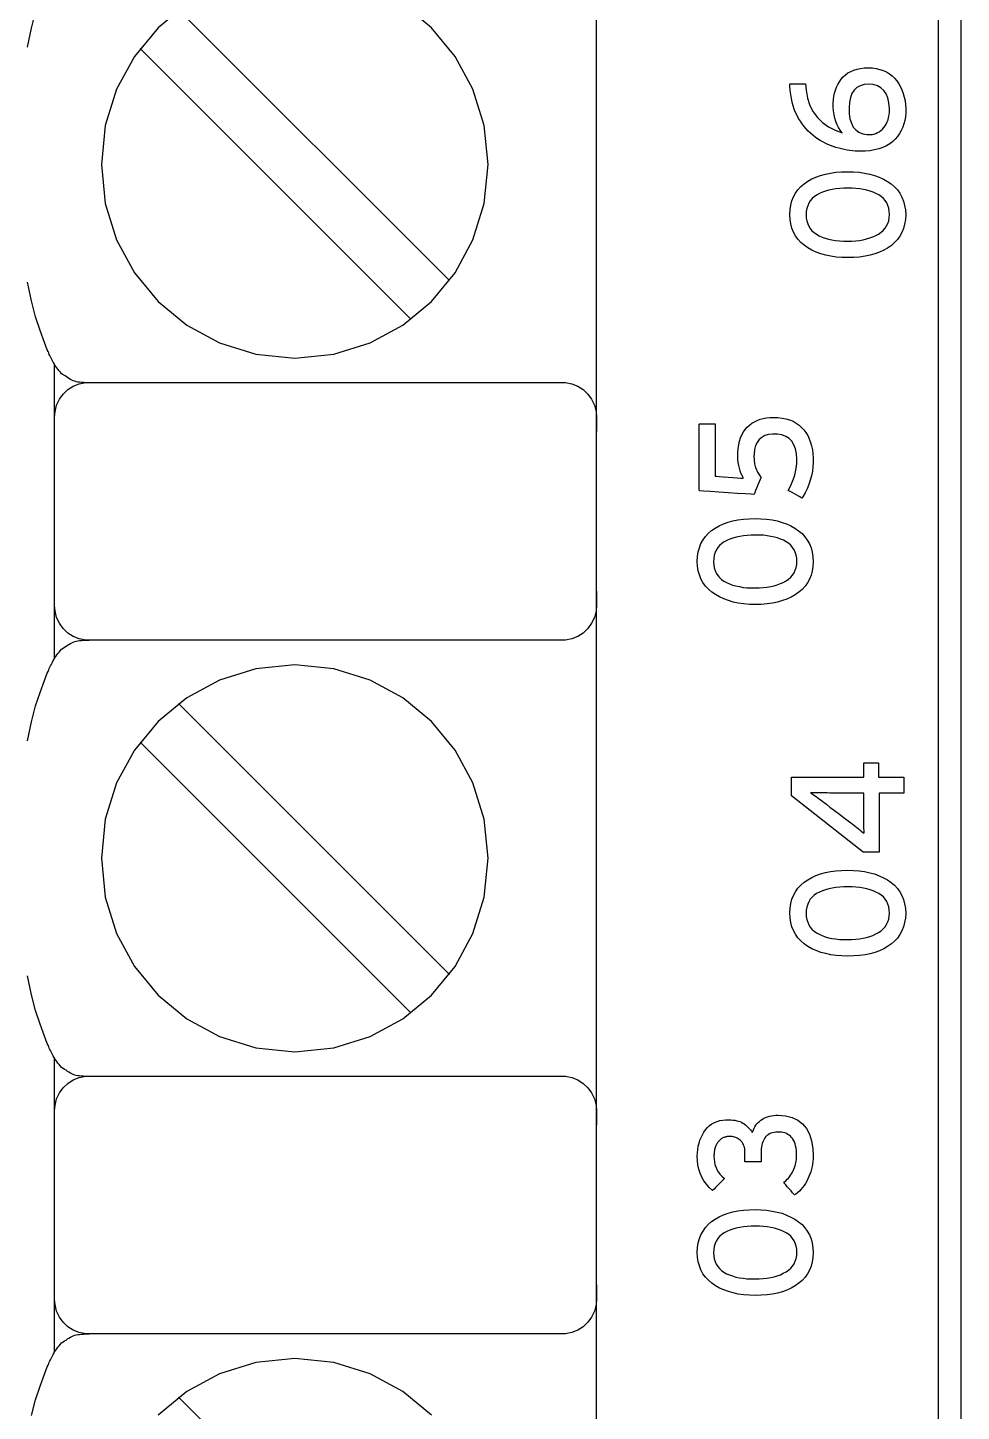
# Model space of a CAD drawing. Extents: x 1 to 47.7, y 0.2 to 33.5.
# Drawn here: x 32.591 to 33.399, y 3.81 to 5.007 of the extents above; entities that cross this region are included whole.
import ezdxf

# ---------------------------------------------------------------- set-up
doc = ezdxf.new("R2010")
doc.units = 0
doc.header["$MEASUREMENT"] = 0
doc.layers.add('6_0____DWG', color=7, linetype='CONTINUOUS')

msp = doc.modelspace()

# ---------------------------------------------------------------- linework, layer by layer
at = {"layer": '6_0____DWG'}
for points in [[(33.0832, 3.3068), (33.0832, 8.2879)], [(33.3988, 3.7779), (33.3988, 3.8561), (33.3988, 3.9369), (33.3988, 4.0201), (33.3988, 4.1057), (33.3988, 4.1937), (33.3988, 4.284), (33.3988, 4.3766), (33.3988, 4.4713), (33.3988, 4.5681), (33.3988, 4.6669), (33.3988, 4.7677), (33.3988, 4.8704), (33.3988, 4.975), (33.3988, 5.0813)], [(32.7288, 5.0269), (32.704, 5.0065), (32.6835, 4.9817), (32.6681, 4.9533), (32.6583, 4.9219), (32.6549, 4.8882), (32.6583, 4.8545), (32.6681, 4.8231), (32.6835, 4.7946), (32.704, 4.7698), (32.7288, 4.7494), (32.7572, 4.734), (32.7886, 4.7242), (32.8223, 4.7208), (32.856, 4.7242), (32.8874, 4.734), (32.9158, 4.7494), (32.9405, 4.7698), (32.9609, 4.7946), (32.9763, 4.8231), (32.986, 4.8545), (32.9894, 4.8882), (32.986, 4.9219), (32.9763, 4.9533), (32.9609, 4.9817), (32.9405, 5.0065), (32.9158, 5.0269)], [(32.591, 4.9897), (32.5944, 5.0061), (32.598, 5.0199)], [(32.956, 4.7878), (32.7217, 5.0221)], [(33.3788, 5.0148), (33.3788, 4.9448), (33.3788, 4.8759), (33.3788, 4.8079), (33.3788, 4.7411), (33.3788, 4.6754), (33.3788, 4.6108), (33.3788, 4.5473), (33.3788, 4.4851), (33.3788, 4.424), (33.3788, 4.3642), (33.3788, 4.3056), (33.3788, 4.2483), (33.3788, 4.1923), (33.3788, 4.1377), (33.3788, 4.0844), (33.3788, 4.0324), (33.3788, 3.9819), (33.3788, 3.9328), (33.3788, 3.8852), (33.3788, 3.839), (33.3788, 3.7944)], [(32.9226, 4.7544), (32.6883, 4.9887)], [(32.6443, 4.6995), (32.6428, 4.6995), (32.6411, 4.6995), (32.6394, 4.6996), (32.6377, 4.6997), (32.6361, 4.6999), (32.6345, 4.7001), (32.633, 4.7003), (32.6318, 4.7007), (32.6306, 4.7011), (32.6294, 4.7017), (32.6281, 4.7024), (32.6268, 4.7031), (32.6256, 4.7039), (32.6243, 4.7048), (32.623, 4.7056), (32.6218, 4.7064), (32.6205, 4.7072), (32.6194, 4.7085), (32.6183, 4.7098), (32.6173, 4.7111), (32.6164, 4.7123), (32.6155, 4.7136), (32.6147, 4.7148), (32.6139, 4.716), (32.6132, 4.7172), (32.6126, 4.7185), (32.6119, 4.7196), (32.6114, 4.7207), (32.6109, 4.7218), (32.6104, 4.7229), (32.6098, 4.724), (32.6093, 4.7252), (32.6088, 4.7265), (32.6081, 4.728), (32.6057, 4.7343), (32.6019, 4.7446), (32.598, 4.7564), (32.5944, 4.7702), (32.591, 4.7866)], [(32.6144, 4.461), (32.6144, 4.7158)], [(32.6144, 4.6573), (32.6144, 4.6578), (32.6144, 4.6592), (32.6144, 4.6611), (32.6144, 4.6633), (32.6144, 4.6655), (32.6144, 4.6675), (32.6144, 4.669), (32.6144, 4.6697), (32.6148, 4.6744), (32.6162, 4.68), (32.6186, 4.6852), (32.6218, 4.6897), (32.6258, 4.6935), (32.6305, 4.6965), (32.6357, 4.6986), (32.6413, 4.6996), (32.6499, 4.6997), (32.6844, 4.6997), (32.7412, 4.6997), (32.8115, 4.6997), (32.8861, 4.6997), (32.9563, 4.6997), (33.0132, 4.6997), (33.0476, 4.6997), (33.0563, 4.6996), (33.0619, 4.6986), (33.0671, 4.6965), (33.0717, 4.6935), (33.0757, 4.6897), (33.079, 4.6852), (33.0814, 4.68), (33.0828, 4.6744), (33.0832, 4.6697), (33.0832, 4.669), (33.0832, 4.6675), (33.0832, 4.6655), (33.0832, 4.6633), (33.0832, 4.6611), (33.0832, 4.6592), (33.0832, 4.6578), (33.0832, 4.6573)], [(33.0832, 4.5192), (33.0832, 4.5187), (33.0832, 4.5174), (33.0832, 4.5155), (33.0832, 4.5132), (33.0832, 4.511), (33.0832, 4.509), (33.0832, 4.5076), (33.0832, 4.5069), (33.0828, 4.5021), (33.0814, 4.4965), (33.079, 4.4914), (33.0757, 4.4868), (33.0717, 4.483), (33.0671, 4.48), (33.0619, 4.478), (33.0563, 4.4769), (33.0476, 4.4768), (33.0132, 4.4768), (32.9563, 4.4768), (32.8861, 4.4768), (32.8115, 4.4768), (32.7412, 4.4768), (32.6844, 4.4768), (32.6499, 4.4768), (32.6413, 4.4769), (32.6357, 4.478), (32.6305, 4.48), (32.6258, 4.483), (32.6218, 4.4868), (32.6186, 4.4914), (32.6162, 4.4965), (32.6148, 4.5021), (32.6144, 4.5069), (32.6144, 4.5076), (32.6144, 4.509), (32.6144, 4.511), (32.6144, 4.5132), (32.6144, 4.5155), (32.6144, 4.5174), (32.6144, 4.5187), (32.6144, 4.5192)], [(32.591, 4.3897), (32.5944, 4.4061), (32.598, 4.4199), (32.6019, 4.4317), (32.6057, 4.442), (32.6081, 4.4483), (32.6088, 4.4498), (32.6093, 4.4511), (32.6098, 4.4523), (32.6104, 4.4534), (32.6109, 4.4545), (32.6114, 4.4556), (32.6119, 4.4567), (32.6126, 4.4578), (32.6132, 4.4591), (32.6139, 4.4603), (32.6147, 4.4615), (32.6155, 4.4628), (32.6164, 4.464), (32.6173, 4.4653), (32.6183, 4.4665), (32.6194, 4.4679), (32.6205, 4.4691), (32.6218, 4.4699), (32.623, 4.4707), (32.6243, 4.4715), (32.6256, 4.4724), (32.6268, 4.4732), (32.6281, 4.4739), (32.6294, 4.4746), (32.6306, 4.4752), (32.6318, 4.4756), (32.633, 4.476), (32.6345, 4.4762), (32.6361, 4.4764), (32.6377, 4.4766), (32.6394, 4.4767), (32.6411, 4.4768), (32.6428, 4.4768), (32.6443, 4.4768)], [(32.956, 4.1878), (32.7217, 4.4221)], [(32.9226, 4.1544), (32.6883, 4.3887)], [(33.3273, 4.3583), (33.3492, 4.3583), (33.3492, 4.3446), (33.3278, 4.3446), (33.3278, 4.2936), (33.3139, 4.2936), (33.252, 4.3421), (33.252, 4.3583), (33.3145, 4.3583), (33.3145, 4.3708), (33.3273, 4.3708), (33.3273, 4.3583)], [(32.6443, 4.0995), (32.6428, 4.0995), (32.6411, 4.0995), (32.6394, 4.0996), (32.6377, 4.0997), (32.6361, 4.0999), (32.6345, 4.1001), (32.633, 4.1003), (32.6318, 4.1007), (32.6306, 4.1011), (32.6294, 4.1017), (32.6281, 4.1024), (32.6268, 4.1031), (32.6256, 4.1039), (32.6243, 4.1048), (32.623, 4.1056), (32.6218, 4.1064), (32.6205, 4.1072), (32.6194, 4.1085), (32.6183, 4.1098), (32.6173, 4.111), (32.6164, 4.1123), (32.6155, 4.1135), (32.6147, 4.1148), (32.6139, 4.116), (32.6132, 4.1172), (32.6126, 4.1185), (32.6119, 4.1196), (32.6114, 4.1207), (32.6109, 4.1218), (32.6104, 4.1229), (32.6098, 4.124), (32.6093, 4.1252), (32.6088, 4.1265), (32.6081, 4.128), (32.6057, 4.1343), (32.6019, 4.1446), (32.598, 4.1564), (32.5944, 4.1702), (32.591, 4.1866)], [(32.6144, 3.861), (32.6144, 4.1158)], [(32.6144, 4.0573), (32.6144, 4.0578), (32.6144, 4.0592), (32.6144, 4.0611), (32.6144, 4.0633), (32.6144, 4.0655), (32.6144, 4.0675), (32.6144, 4.069), (32.6144, 4.0697), (32.6148, 4.0744), (32.6162, 4.08), (32.6186, 4.0852), (32.6218, 4.0897), (32.6258, 4.0935), (32.6305, 4.0965), (32.6357, 4.0986), (32.6413, 4.0996), (32.6499, 4.0997), (32.6844, 4.0997), (32.7412, 4.0997), (32.8115, 4.0997), (32.8861, 4.0997), (32.9563, 4.0997), (33.0132, 4.0997), (33.0476, 4.0997), (33.0563, 4.0996), (33.0619, 4.0986), (33.0671, 4.0965), (33.0717, 4.0935), (33.0757, 4.0897), (33.079, 4.0852), (33.0814, 4.08), (33.0828, 4.0744), (33.0832, 4.0697), (33.0832, 4.069), (33.0832, 4.0675), (33.0832, 4.0655), (33.0832, 4.0633), (33.0832, 4.0611), (33.0832, 4.0592), (33.0832, 4.0578), (33.0832, 4.0573)], [(33.0832, 3.9192), (33.0832, 3.9187), (33.0832, 3.9174), (33.0832, 3.9155), (33.0832, 3.9133), (33.0832, 3.911), (33.0832, 3.909), (33.0832, 3.9076), (33.0832, 3.9069), (33.0828, 3.9021), (33.0814, 3.8965), (33.079, 3.8914), (33.0757, 3.8869), (33.0717, 3.883), (33.0671, 3.88), (33.0619, 3.878), (33.0563, 3.8769), (33.0476, 3.8768), (33.0132, 3.8768), (32.9563, 3.8768), (32.8861, 3.8768), (32.8115, 3.8768), (32.7412, 3.8768), (32.6844, 3.8768), (32.6499, 3.8768), (32.6413, 3.8769), (32.6357, 3.878), (32.6305, 3.88), (32.6258, 3.883), (32.6218, 3.8869), (32.6186, 3.8914), (32.6162, 3.8965), (32.6148, 3.9021), (32.6144, 3.9069), (32.6144, 3.9076), (32.6144, 3.909), (32.6144, 3.911), (32.6144, 3.9133), (32.6144, 3.9155), (32.6144, 3.9174), (32.6144, 3.9187), (32.6144, 3.9192)], [(32.5944, 3.8061), (32.598, 3.8199), (32.6019, 3.8317), (32.6057, 3.842), (32.6081, 3.8483), (32.6088, 3.8498), (32.6093, 3.8511), (32.6098, 3.8523), (32.6104, 3.8535), (32.6109, 3.8545), (32.6114, 3.8556), (32.6119, 3.8567), (32.6126, 3.8578), (32.6132, 3.8591), (32.6139, 3.8603), (32.6147, 3.8615), (32.6155, 3.8627), (32.6164, 3.864), (32.6173, 3.8652), (32.6183, 3.8665), (32.6194, 3.8678), (32.6205, 3.8691), (32.6218, 3.8699), (32.623, 3.8707), (32.6243, 3.8715), (32.6256, 3.8724), (32.6268, 3.8732), (32.6281, 3.8739), (32.6294, 3.8746), (32.6306, 3.8752), (32.6318, 3.8756), (32.633, 3.876), (32.6345, 3.8762), (32.6361, 3.8764), (32.6377, 3.8766), (32.6394, 3.8767), (32.6411, 3.8768), (32.6428, 3.8768), (32.6443, 3.8768)], [(32.9405, 3.8065), (32.9158, 3.8269), (32.8874, 3.8423), (32.856, 3.8521), (32.8223, 3.8555), (32.7886, 3.8521), (32.7572, 3.8423), (32.7288, 3.8269), (32.704, 3.8065)], [(32.956, 3.5878), (32.7217, 3.8221)]]:
    msp.add_lwpolyline(points, dxfattribs=at)
for points in [[(33.3183, 4.9719), (33.3219, 4.9717), (33.3252, 4.9712), (33.3284, 4.9705), (33.3313, 4.9695), (33.3341, 4.9683), (33.3366, 4.9667), (33.3389, 4.965), (33.3411, 4.9629), (33.343, 4.9606), (33.3447, 4.9581), (33.3462, 4.9555), (33.3475, 4.9527), (33.3486, 4.9497), (33.3495, 4.9466), (33.3501, 4.9434), (33.3505, 4.94), (33.3507, 4.9364), (33.3507, 4.9329), (33.3504, 4.9296), (33.3499, 4.9264), (33.3491, 4.9234), (33.3481, 4.9205), (33.3469, 4.9177), (33.3454, 4.9151), (33.3437, 4.9125), (33.3417, 4.9102), (33.3394, 4.9079), (33.3369, 4.906), (33.3341, 4.9043), (33.331, 4.9028), (33.3275, 4.9017), (33.3238, 4.9008), (33.3198, 4.9001), (33.3155, 4.8998), (33.3114, 4.8997), (33.3092, 4.8997), (33.3069, 4.8999), (33.3046, 4.9001), (33.3023, 4.9004), (33.3, 4.9007), (33.2976, 4.9012), (33.2952, 4.9017), (33.2928, 4.9023), (33.2904, 4.903), (33.288, 4.9038), (33.2857, 4.9047), (33.2834, 4.9056), (33.2811, 4.9067), (33.2789, 4.9079), (33.2767, 4.9091), (33.2745, 4.9105), (33.2724, 4.9119), (33.2703, 4.9135), (33.2683, 4.9153), (33.2664, 4.9171), (33.2646, 4.9191), (33.2628, 4.9212), (33.2612, 4.9234), (33.2596, 4.9256), (33.2581, 4.9281), (33.2567, 4.9306), (33.2555, 4.9332), (33.2543, 4.9361), (33.2533, 4.939), (33.2525, 4.9421), (33.2518, 4.9454), (33.2512, 4.9488), (33.2508, 4.9523), (33.2505, 4.956), (33.2505, 4.958), (33.2515, 4.958), (33.2531, 4.958), (33.2552, 4.958), (33.2576, 4.958), (33.2599, 4.958), (33.2619, 4.958), (33.2634, 4.958), (33.2641, 4.958), (33.2646, 4.9524), (33.2658, 4.9456), (33.2679, 4.9394), (33.2707, 4.9339), (33.2743, 4.9289), (33.2786, 4.9246), (33.2838, 4.9209), (33.2897, 4.9178), (33.2957, 4.9156), (33.294, 4.9178), (33.2925, 4.9201), (33.2913, 4.9226), (33.2902, 4.9253), (33.2894, 4.9282), (33.2887, 4.9313), (33.2883, 4.9346), (33.288, 4.938), (33.288, 4.9414), (33.2882, 4.9444), (33.2886, 4.9473), (33.2891, 4.95), (33.2899, 4.9526), (33.2908, 4.9551), (33.292, 4.9575), (33.2933, 4.9598), (33.2948, 4.962), (33.2966, 4.964), (33.2986, 4.9658), (33.3007, 4.9674), (33.3032, 4.9687), (33.3058, 4.9698), (33.3086, 4.9707), (33.3116, 4.9713), (33.3149, 4.9717)], [(33.3186, 4.9577), (33.3147, 4.9573), (33.3113, 4.9563), (33.3084, 4.9547), (33.3061, 4.9524), (33.3042, 4.9496), (33.3029, 4.9461), (33.302, 4.942), (33.3017, 4.9373), (33.3019, 4.9322), (33.3025, 4.9277), (33.3037, 4.9239), (33.3054, 4.9206), (33.3076, 4.9181), (33.3103, 4.9161), (33.3135, 4.9148), (33.3172, 4.9141), (33.3199, 4.9141), (33.3216, 4.9143), (33.3232, 4.9146), (33.3248, 4.9151), (33.3263, 4.9158), (33.3278, 4.9166), (33.3291, 4.9176), (33.3305, 4.9188), (33.3317, 4.9201), (33.3329, 4.9216), (33.3339, 4.9232), (33.3347, 4.925), (33.3354, 4.9269), (33.3359, 4.929), (33.3363, 4.9312), (33.3366, 4.9336), (33.3366, 4.9366), (33.3362, 4.9415), (33.3352, 4.9458), (33.3338, 4.9494), (33.3318, 4.9523), (33.3293, 4.9546), (33.3262, 4.9563), (33.3227, 4.9573)], [(33.3004, 4.882), (33.3056, 4.8818), (33.3105, 4.8815), (33.3151, 4.8808), (33.3196, 4.8799), (33.3238, 4.8787), (33.3277, 4.8773), (33.3314, 4.8756), (33.3349, 4.8736), (33.3381, 4.8714), (33.341, 4.869), (33.3435, 4.8662), (33.3457, 4.8633), (33.3474, 4.86), (33.3488, 4.8566), (33.3498, 4.8529), (33.3505, 4.8489), (33.3507, 4.8447), (33.3505, 4.8406), (33.3498, 4.8366), (33.3488, 4.833), (33.3475, 4.8295), (33.3457, 4.8263), (33.3436, 4.8234), (33.3411, 4.8207), (33.3383, 4.8182), (33.3351, 4.816), (33.3317, 4.8141), (33.328, 4.8124), (33.3241, 4.811), (33.3199, 4.8098), (33.3155, 4.8089), (33.3108, 4.8082), (33.3059, 4.8078), (33.3007, 4.8077), (33.2955, 4.8078), (33.2906, 4.8082), (33.2859, 4.8089), (33.2815, 4.8098), (33.2773, 4.811), (33.2733, 4.8125), (33.2696, 4.8142), (33.2661, 4.8162), (33.2629, 4.8184), (33.26, 4.8209), (33.2575, 4.8236), (33.2554, 4.8266), (33.2536, 4.8298), (33.2522, 4.8332), (33.2513, 4.8369), (33.2507, 4.8408), (33.2504, 4.845), (33.2507, 4.8492), (33.2513, 4.8531), (33.2523, 4.8568), (33.2536, 4.8603), (33.2554, 4.8635), (33.2575, 4.8664), (33.2599, 4.8691), (33.2628, 4.8716), (33.266, 4.8738), (33.2694, 4.8757), (33.2731, 4.8773), (33.277, 4.8788), (33.2812, 4.8799), (33.2856, 4.8808), (33.2903, 4.8815), (33.2952, 4.8818)], [(33.3007, 4.8677), (33.2971, 4.8677), (33.2936, 4.8674), (33.2903, 4.8671), (33.2871, 4.8666), (33.2841, 4.8659), (33.2813, 4.8651), (33.2786, 4.8642), (33.276, 4.8631), (33.2736, 4.8618), (33.2715, 4.8603), (33.2697, 4.8587), (33.2681, 4.8568), (33.2669, 4.8548), (33.2659, 4.8526), (33.2652, 4.8501), (33.2647, 4.8475), (33.2645, 4.8447), (33.2647, 4.8419), (33.2651, 4.8394), (33.2659, 4.837), (33.2668, 4.8348), (33.2681, 4.8328), (33.2696, 4.8309), (33.2714, 4.8293), (33.2735, 4.8279), (33.2758, 4.8266), (33.2783, 4.8255), (33.281, 4.8245), (33.2838, 4.8237), (33.2868, 4.823), (33.29, 4.8225), (33.2933, 4.8222), (33.2968, 4.822), (33.3004, 4.822), (33.304, 4.822), (33.3075, 4.8223), (33.3107, 4.8226), (33.3139, 4.8232), (33.3169, 4.8239), (33.3197, 4.8247), (33.3223, 4.8257), (33.3248, 4.8268), (33.3272, 4.8281), (33.3294, 4.8296), (33.3313, 4.8312), (33.3329, 4.8331), (33.3342, 4.8351), (33.3353, 4.8373), (33.336, 4.8396), (33.3365, 4.8422), (33.3366, 4.845), (33.3365, 4.8478), (33.336, 4.8504), (33.3353, 4.8528), (33.3343, 4.855), (33.333, 4.8571), (33.3314, 4.8589), (33.3295, 4.8605), (33.3274, 4.862), (33.325, 4.8632), (33.3225, 4.8643), (33.3199, 4.8652), (33.3171, 4.866), (33.3141, 4.8666), (33.311, 4.8671), (33.3077, 4.8674), (33.3043, 4.8677)], [(33.2362, 4.6695), (33.24, 4.6694), (33.2437, 4.6689), (33.2471, 4.6683), (33.2503, 4.6673), (33.2533, 4.6661), (33.256, 4.6646), (33.2584, 4.6629), (33.2607, 4.6609), (33.2627, 4.6587), (33.2644, 4.6563), (33.266, 4.6537), (33.2673, 4.6509), (33.2684, 4.6479), (33.2693, 4.6448), (33.27, 4.6415), (33.2704, 4.6381), (33.2707, 4.6345), (33.2707, 4.6306), (33.2705, 4.6266), (33.27, 4.6227), (33.2692, 4.6189), (33.2682, 4.6151), (33.267, 4.6114), (33.2655, 4.6078), (33.2638, 4.6042), (33.2618, 4.6007), (33.2609, 4.5997), (33.26, 4.6002), (33.2584, 4.6011), (33.2566, 4.6022), (33.2545, 4.6033), (33.2525, 4.6045), (33.2508, 4.6054), (33.2496, 4.6061), (33.2491, 4.6064), (33.2505, 4.609), (33.2519, 4.612), (33.2532, 4.6149), (33.2542, 4.6179), (33.2551, 4.6209), (33.2557, 4.624), (33.2562, 4.627), (33.2565, 4.6301), (33.2566, 4.6334), (33.2562, 4.6381), (33.2554, 4.6422), (33.254, 4.6458), (33.2521, 4.6488), (33.2498, 4.6512), (33.2469, 4.653), (33.2435, 4.6543), (33.2397, 4.655), (33.2355, 4.6551), (33.2319, 4.6546), (33.2288, 4.6537), (33.2261, 4.6522), (33.2239, 4.6503), (33.2221, 4.6479), (33.2208, 4.6451), (33.2199, 4.6417), (33.2195, 4.6379), (33.2194, 4.6353), (33.2195, 4.634), (33.2196, 4.6328), (33.2197, 4.6316), (33.2198, 4.6304), (33.22, 4.6292), (33.2203, 4.6281), (33.2205, 4.6271), (33.2209, 4.626), (33.2212, 4.625), (33.2217, 4.6241), (33.2221, 4.6231), (33.2226, 4.6222), (33.2231, 4.6213), (33.2237, 4.6204), (33.2243, 4.6195), (33.2249, 4.6187), (33.2256, 4.6178), (33.2253, 4.6173), (33.2248, 4.6159), (33.2239, 4.6138), (33.2229, 4.6113), (33.2219, 4.6088), (33.2209, 4.6064), (33.2201, 4.6044), (33.2196, 4.6031), (33.2194, 4.6028), (33.2169, 4.603), (33.2119, 4.6033), (33.2049, 4.6038), (33.1971, 4.6043), (33.189, 4.6049), (33.1817, 4.6054), (33.1759, 4.6058), (33.1725, 4.606), (33.172, 4.6065), (33.172, 4.6102), (33.172, 4.617), (33.172, 4.6258), (33.172, 4.6355), (33.172, 4.6452), (33.172, 4.6538), (33.172, 4.6603), (33.172, 4.6636), (33.1722, 4.6639), (33.1733, 4.6639), (33.175, 4.6639), (33.1772, 4.6639), (33.1795, 4.6639), (33.1818, 4.6639), (33.1838, 4.6639), (33.1852, 4.6639), (33.1858, 4.6639), (33.1858, 4.6626), (33.1858, 4.6585), (33.1858, 4.6524), (33.1858, 4.6451), (33.1858, 4.6374), (33.1858, 4.6301), (33.1858, 4.624), (33.1858, 4.6199), (33.1858, 4.6186), (33.1869, 4.6186), (33.1894, 4.6184), (33.1929, 4.6181), (33.197, 4.6178), (33.2012, 4.6175), (33.205, 4.6172), (33.2082, 4.617), (33.2101, 4.6168), (33.2101, 4.6174), (33.2091, 4.6193), (33.2082, 4.6213), (33.2075, 4.6234), (33.2068, 4.6256), (33.2063, 4.628), (33.2059, 4.6305), (33.2056, 4.6331), (33.2055, 4.6359), (33.2055, 4.6391), (33.2058, 4.6426), (33.2063, 4.6459), (33.207, 4.649), (33.2079, 4.6518), (33.209, 4.6545), (33.2103, 4.6569), (33.2119, 4.6591), (33.2137, 4.6611), (33.2156, 4.6629), (33.2177, 4.6644), (33.22, 4.6658), (33.2223, 4.6669), (33.2248, 4.6679), (33.2275, 4.6686), (33.2302, 4.6691), (33.2331, 4.6694)], [(33.2204, 4.582), (33.2255, 4.5818), (33.2304, 4.5815), (33.2351, 4.5808), (33.2395, 4.5799), (33.2437, 4.5787), (33.2477, 4.5773), (33.2514, 4.5756), (33.2549, 4.5737), (33.2581, 4.5714), (33.261, 4.569), (33.2635, 4.5662), (33.2656, 4.5633), (33.2674, 4.5601), (33.2688, 4.5566), (33.2698, 4.5529), (33.2704, 4.5489), (33.2707, 4.5447), (33.2704, 4.5406), (33.2698, 4.5366), (33.2688, 4.533), (33.2674, 4.5295), (33.2657, 4.5263), (33.2636, 4.5234), (33.2611, 4.5207), (33.2582, 4.5183), (33.2551, 4.516), (33.2516, 4.5141), (33.248, 4.5124), (33.244, 4.511), (33.2399, 4.5098), (33.2354, 4.5089), (33.2308, 4.5082), (33.2258, 4.5078), (33.2207, 4.5077), (33.2155, 4.5078), (33.2106, 4.5082), (33.2059, 4.5089), (33.2015, 4.5098), (33.1973, 4.511), (33.1933, 4.5125), (33.1896, 4.5142), (33.1861, 4.5162), (33.1829, 4.5184), (33.18, 4.5209), (33.1775, 4.5236), (33.1753, 4.5266), (33.1736, 4.5298), (33.1722, 4.5332), (33.1712, 4.5369), (33.1706, 4.5408), (33.1704, 4.545), (33.1707, 4.5492), (33.1713, 4.5531), (33.1723, 4.5568), (33.1736, 4.5603), (33.1754, 4.5635), (33.1774, 4.5664), (33.1799, 4.5691), (33.1828, 4.5716), (33.1859, 4.5738), (33.1894, 4.5757), (33.1931, 4.5774), (33.197, 4.5788), (33.2012, 4.5799), (33.2056, 4.5808), (33.2103, 4.5815), (33.2152, 4.5818)], [(33.2207, 4.5677), (33.217, 4.5677), (33.2136, 4.5674), (33.2103, 4.5671), (33.2071, 4.5666), (33.2041, 4.5659), (33.2012, 4.5651), (33.1985, 4.5642), (33.196, 4.5631), (33.1936, 4.5618), (33.1915, 4.5604), (33.1897, 4.5587), (33.1881, 4.5569), (33.1868, 4.5548), (33.1858, 4.5526), (33.1851, 4.5502), (33.1847, 4.5475), (33.1845, 4.5447), (33.1847, 4.5419), (33.1851, 4.5394), (33.1858, 4.537), (33.1868, 4.5348), (33.1881, 4.5328), (33.1896, 4.5309), (33.1914, 4.5293), (33.1935, 4.5279), (33.1958, 4.5266), (33.1983, 4.5255), (33.201, 4.5245), (33.2038, 4.5237), (33.2068, 4.5231), (33.21, 4.5225), (33.2133, 4.5222), (33.2167, 4.522), (33.2204, 4.522), (33.224, 4.522), (33.2274, 4.5223), (33.2307, 4.5226), (33.2339, 4.5232), (33.2368, 4.5239), (33.2396, 4.5247), (33.2423, 4.5257), (33.2448, 4.5268), (33.2472, 4.5281), (33.2494, 4.5296), (33.2513, 4.5312), (33.2529, 4.5331), (33.2542, 4.5351), (33.2552, 4.5373), (33.256, 4.5397), (33.2564, 4.5422), (33.2566, 4.545), (33.2564, 4.5478), (33.256, 4.5504), (33.2552, 4.5528), (33.2542, 4.555), (33.2529, 4.5571), (33.2513, 4.5589), (33.2495, 4.5605), (33.2473, 4.562), (33.245, 4.5632), (33.2425, 4.5643), (33.2399, 4.5652), (33.2371, 4.566), (33.2341, 4.5666), (33.231, 4.5671), (33.2277, 4.5675), (33.2243, 4.5677)], [(32.8223, 4.1208), (32.856, 4.1242), (32.8874, 4.134), (32.9158, 4.1494), (32.9405, 4.1698), (32.9609, 4.1946), (32.9763, 4.2231), (32.986, 4.2545), (32.9894, 4.2882), (32.986, 4.3219), (32.9763, 4.3533), (32.9609, 4.3817), (32.9405, 4.4065), (32.9158, 4.4269), (32.8874, 4.4423), (32.856, 4.4521), (32.8223, 4.4555), (32.7886, 4.4521), (32.7572, 4.4423), (32.7288, 4.4269), (32.704, 4.4065), (32.6835, 4.3817), (32.6681, 4.3533), (32.6583, 4.3219), (32.6549, 4.2882), (32.6583, 4.2545), (32.6681, 4.2231), (32.6835, 4.1946), (32.704, 4.1698), (32.7288, 4.1494), (32.7572, 4.134), (32.7886, 4.1242)], [(33.2684, 4.345), (33.2695, 4.3442), (33.2707, 4.3434), (33.2719, 4.3425), (33.2733, 4.3415), (33.2746, 4.3405), (33.2761, 4.3394), (33.2776, 4.3383), (33.2792, 4.3371), (33.2802, 4.3363), (33.2821, 4.3349), (33.2852, 4.3325), (33.2891, 4.3295), (33.2934, 4.3263), (33.2974, 4.3232), (33.3008, 4.3207), (33.3031, 4.3189), (33.304, 4.3182), (33.3055, 4.3171), (33.307, 4.3159), (33.3084, 4.3148), (33.3097, 4.3138), (33.311, 4.3127), (33.3122, 4.3117), (33.3133, 4.3107), (33.3144, 4.3098), (33.3147, 4.3106), (33.3147, 4.3123), (33.3146, 4.3139), (33.3146, 4.3157), (33.3146, 4.3175), (33.3146, 4.3193), (33.3146, 4.3213), (33.3145, 4.3232), (33.3145, 4.3248), (33.3145, 4.326), (33.3145, 4.3283), (33.3145, 4.3314), (33.3145, 4.3349), (33.3145, 4.3384), (33.3145, 4.3414), (33.3145, 4.3436), (33.3145, 4.3446), (33.3137, 4.3446), (33.311, 4.3446), (33.3069, 4.3446), (33.3021, 4.3446), (33.2971, 4.3446), (33.2925, 4.3446), (33.2887, 4.3446), (33.2865, 4.3446), (33.2851, 4.3446), (33.2827, 4.3447), (33.2804, 4.3447), (33.2782, 4.3447), (33.2761, 4.3448), (33.274, 4.3448), (33.272, 4.3449), (33.2702, 4.3449)], [(33.3004, 4.2778), (33.3056, 4.2777), (33.3105, 4.2773), (33.3151, 4.2766), (33.3196, 4.2757), (33.3238, 4.2746), (33.3277, 4.2731), (33.3314, 4.2714), (33.3349, 4.2695), (33.3381, 4.2673), (33.341, 4.2648), (33.3435, 4.2621), (33.3457, 4.2591), (33.3474, 4.2559), (33.3488, 4.2524), (33.3498, 4.2487), (33.3505, 4.2448), (33.3507, 4.2405), (33.3505, 4.2364), (33.3498, 4.2325), (33.3488, 4.2288), (33.3475, 4.2254), (33.3457, 4.2222), (33.3436, 4.2192), (33.3411, 4.2165), (33.3383, 4.2141), (33.3351, 4.2119), (33.3317, 4.2099), (33.328, 4.2082), (33.3241, 4.2068), (33.3199, 4.2056), (33.3155, 4.2047), (33.3108, 4.2041), (33.3059, 4.2037), (33.3007, 4.2035), (33.2955, 4.2037), (33.2906, 4.2041), (33.2859, 4.2047), (33.2815, 4.2057), (33.2773, 4.2068), (33.2733, 4.2083), (33.2696, 4.21), (33.2661, 4.212), (33.2629, 4.2142), (33.26, 4.2167), (33.2575, 4.2194), (33.2554, 4.2224), (33.2536, 4.2256), (33.2522, 4.229), (33.2513, 4.2327), (33.2507, 4.2366), (33.2504, 4.2408), (33.2507, 4.245), (33.2513, 4.249), (33.2523, 4.2527), (33.2536, 4.2561), (33.2554, 4.2593), (33.2575, 4.2623), (33.2599, 4.265), (33.2628, 4.2674), (33.266, 4.2696), (33.2694, 4.2715), (33.2731, 4.2732), (33.277, 4.2746), (33.2812, 4.2758), (33.2856, 4.2766), (33.2903, 4.2773), (33.2952, 4.2777)], [(33.3007, 4.2636), (33.2971, 4.2635), (33.2936, 4.2633), (33.2903, 4.2629), (33.2871, 4.2624), (33.2841, 4.2617), (33.2813, 4.2609), (33.2786, 4.26), (33.276, 4.2589), (33.2736, 4.2576), (33.2715, 4.2562), (33.2697, 4.2545), (33.2681, 4.2527), (33.2669, 4.2506), (33.2659, 4.2484), (33.2652, 4.246), (33.2647, 4.2434), (33.2645, 4.2405), (33.2647, 4.2378), (33.2651, 4.2352), (33.2659, 4.2328), (33.2668, 4.2306), (33.2681, 4.2286), (33.2696, 4.2268), (33.2714, 4.2251), (33.2735, 4.2237), (33.2758, 4.2224), (33.2783, 4.2213), (33.281, 4.2203), (33.2838, 4.2195), (33.2868, 4.2189), (33.29, 4.2184), (33.2933, 4.218), (33.2968, 4.2178), (33.3004, 4.2178), (33.304, 4.2179), (33.3075, 4.2181), (33.3107, 4.2185), (33.3139, 4.219), (33.3169, 4.2197), (33.3197, 4.2205), (33.3223, 4.2215), (33.3248, 4.2227), (33.3272, 4.224), (33.3294, 4.2254), (33.3313, 4.2271), (33.3329, 4.2289), (33.3342, 4.2309), (33.3353, 4.2331), (33.336, 4.2355), (33.3365, 4.238), (33.3366, 4.2408), (33.3365, 4.2436), (33.336, 4.2462), (33.3353, 4.2486), (33.3343, 4.2509), (33.333, 4.2529), (33.3314, 4.2547), (33.3295, 4.2564), (33.3274, 4.2578), (33.325, 4.259), (33.3225, 4.2601), (33.3199, 4.261), (33.3171, 4.2618), (33.3141, 4.2624), (33.311, 4.2629), (33.3077, 4.2633), (33.3043, 4.2635)], [(33.2403, 4.0661), (33.2467, 4.0655), (33.2524, 4.0641), (33.2573, 4.0618), (33.2615, 4.0586), (33.2648, 4.0546), (33.2675, 4.0496), (33.2693, 4.0439), (33.2704, 4.0372), (33.2707, 4.0305), (33.2706, 4.0282), (33.2704, 4.0259), (33.2701, 4.0237), (33.2697, 4.0215), (33.2692, 4.0193), (33.2685, 4.0171), (33.2678, 4.015), (33.267, 4.0129), (33.2661, 4.0108), (33.2651, 4.0088), (33.264, 4.0069), (33.2628, 4.0051), (33.2615, 4.0034), (33.2601, 4.0018), (33.2587, 4.0003), (33.2572, 3.9989), (33.2556, 3.9976), (33.2545, 3.997), (33.2539, 3.9976), (33.2529, 3.9989), (33.2515, 4.0005), (33.2499, 4.0023), (33.2483, 4.0041), (33.2469, 4.0057), (33.2458, 4.0069), (33.2452, 4.0076), (33.2459, 4.0083), (33.2471, 4.0093), (33.2482, 4.0105), (33.2492, 4.0116), (33.2502, 4.0128), (33.2511, 4.014), (33.2519, 4.0153), (33.2527, 4.0166), (33.2534, 4.0179), (33.254, 4.0193), (33.2545, 4.0207), (33.255, 4.0221), (33.2554, 4.0235), (33.2557, 4.0249), (33.256, 4.0263), (33.2562, 4.0278), (33.2563, 4.0292), (33.2563, 4.0306), (33.2563, 4.0329), (33.2561, 4.0353), (33.2559, 4.0374), (33.2555, 4.0394), (33.255, 4.0412), (33.2544, 4.0429), (33.2537, 4.0444), (33.2529, 4.0457), (33.252, 4.0468), (33.251, 4.0478), (33.2499, 4.0487), (33.2488, 4.0494), (33.2475, 4.0501), (33.2462, 4.0506), (33.2448, 4.051), (33.2433, 4.0512), (33.2417, 4.0514), (33.24, 4.0514), (33.2384, 4.0513), (33.2369, 4.0511), (33.2354, 4.0508), (33.2341, 4.0503), (33.2329, 4.0498), (33.2317, 4.0491), (33.2307, 4.0483), (33.2297, 4.0474), (33.2289, 4.0464), (33.2282, 4.0453), (33.2276, 4.0441), (33.227, 4.0428), (33.2266, 4.0414), (33.2262, 4.04), (33.226, 4.0385), (33.2258, 4.037), (33.2257, 4.0353), (33.2257, 4.0343), (33.2257, 4.0337), (33.2257, 4.0327), (33.2257, 4.0314), (33.2257, 4.0299), (33.2257, 4.0285), (33.2257, 4.0272), (33.2257, 4.0262), (33.2257, 4.0256), (33.2255, 4.0255), (33.2245, 4.0255), (33.2228, 4.0255), (33.2206, 4.0255), (33.2183, 4.0255), (33.216, 4.0255), (33.2139, 4.0255), (33.2124, 4.0255), (33.2116, 4.0255), (33.2116, 4.0257), (33.2116, 4.0264), (33.2116, 4.0275), (33.2116, 4.0288), (33.2116, 4.0303), (33.2116, 4.0317), (33.2116, 4.033), (33.2116, 4.0338), (33.2116, 4.0342), (33.2115, 4.0355), (33.2114, 4.0369), (33.2112, 4.0382), (33.2108, 4.0394), (33.2104, 4.0406), (33.2098, 4.0416), (33.2092, 4.0426), (33.2084, 4.0435), (33.2076, 4.0443), (33.2067, 4.045), (33.2057, 4.0456), (33.2048, 4.0461), (33.2038, 4.0466), (33.2027, 4.0469), (33.2016, 4.0472), (33.2005, 4.0474), (33.1993, 4.0475), (33.1981, 4.0475), (33.1977, 4.0475), (33.1972, 4.0475), (33.1967, 4.0474), (33.1962, 4.0474), (33.1957, 4.0473), (33.1952, 4.0472), (33.1946, 4.0471), (33.1941, 4.047), (33.1936, 4.0468), (33.193, 4.0466), (33.1925, 4.0463), (33.192, 4.046), (33.1915, 4.0457), (33.191, 4.0454), (33.1906, 4.045), (33.1901, 4.0446), (33.1897, 4.0442), (33.1892, 4.0437), (33.1888, 4.0432), (33.1883, 4.0427), (33.1879, 4.0421), (33.1875, 4.0415), (33.1871, 4.0409), (33.1868, 4.0403), (33.1864, 4.0396), (33.1861, 4.0388), (33.1859, 4.0381), (33.1856, 4.0372), (33.1854, 4.0363), (33.1852, 4.0354), (33.1851, 4.0344), (33.185, 4.0334), (33.1849, 4.0324), (33.1848, 4.0313), (33.1848, 4.0301), (33.1849, 4.028), (33.1852, 4.0257), (33.1857, 4.0234), (33.1864, 4.0212), (33.1874, 4.0191), (33.1886, 4.017), (33.19, 4.0151), (33.1917, 4.0132), (33.1936, 4.0114), (33.1936, 4.0109), (33.1927, 4.01), (33.1913, 4.0086), (33.1897, 4.0069), (33.188, 4.0052), (33.1863, 4.0035), (33.1849, 4.0021), (33.1839, 4.0011), (33.1836, 4.0007), (33.1808, 4.0034), (33.1783, 4.0063), (33.1762, 4.0093), (33.1744, 4.0125), (33.173, 4.0158), (33.1718, 4.0192), (33.171, 4.0229), (33.1706, 4.0266), (33.1704, 4.0304), (33.1705, 4.0335), (33.1708, 4.0364), (33.1713, 4.0391), (33.1719, 4.0418), (33.1727, 4.0444), (33.1737, 4.0468), (33.1748, 4.0491), (33.1761, 4.0513), (33.1776, 4.0534), (33.1793, 4.0553), (33.1811, 4.057), (33.1831, 4.0584), (33.1852, 4.0596), (33.1875, 4.0605), (33.1899, 4.0613), (33.1925, 4.0618), (33.1952, 4.0621), (33.1976, 4.0621), (33.1995, 4.062), (33.2012, 4.0618), (33.2029, 4.0616), (33.2045, 4.0612), (33.206, 4.0608), (33.2073, 4.0604), (33.2086, 4.0598), (33.2098, 4.0592), (33.2109, 4.0585), (33.212, 4.0577), (33.213, 4.0569), (33.2139, 4.056), (33.2148, 4.0551), (33.2157, 4.0542), (33.2165, 4.0532), (33.2172, 4.0521), (33.2179, 4.051), (33.2184, 4.0518), (33.2189, 4.0533), (33.2195, 4.0547), (33.2203, 4.056), (33.2211, 4.0573), (33.222, 4.0585), (33.223, 4.0596), (33.2242, 4.0606), (33.2254, 4.0616), (33.2267, 4.0625), (33.2281, 4.0633), (33.2295, 4.064), (33.2311, 4.0646), (33.2328, 4.0651), (33.2345, 4.0655), (33.2363, 4.0658), (33.2383, 4.066)], [(33.2204, 3.9843), (33.2255, 3.9842), (33.2304, 3.9838), (33.2351, 3.9831), (33.2395, 3.9822), (33.2437, 3.9811), (33.2477, 3.9796), (33.2514, 3.9779), (33.2549, 3.976), (33.2581, 3.9738), (33.261, 3.9713), (33.2635, 3.9686), (33.2656, 3.9656), (33.2674, 3.9624), (33.2688, 3.9589), (33.2698, 3.9552), (33.2704, 3.9513), (33.2707, 3.947), (33.2704, 3.9429), (33.2698, 3.939), (33.2688, 3.9353), (33.2674, 3.9319), (33.2657, 3.9287), (33.2636, 3.9258), (33.2611, 3.9231), (33.2582, 3.9206), (33.2551, 3.9184), (33.2516, 3.9164), (33.248, 3.9147), (33.244, 3.9133), (33.2399, 3.9121), (33.2354, 3.9112), (33.2308, 3.9106), (33.2258, 3.9102), (33.2207, 3.9101), (33.2155, 3.9102), (33.2106, 3.9106), (33.2059, 3.9112), (33.2015, 3.9122), (33.1973, 3.9134), (33.1933, 3.9148), (33.1896, 3.9165), (33.1861, 3.9185), (33.1829, 3.9207), (33.18, 3.9232), (33.1775, 3.9259), (33.1753, 3.9289), (33.1736, 3.9321), (33.1722, 3.9356), (33.1712, 3.9392), (33.1706, 3.9432), (33.1704, 3.9473), (33.1707, 3.9515), (33.1713, 3.9555), (33.1723, 3.9592), (33.1736, 3.9626), (33.1754, 3.9658), (33.1774, 3.9688), (33.1799, 3.9715), (33.1828, 3.9739), (33.1859, 3.9761), (33.1894, 3.978), (33.1931, 3.9797), (33.197, 3.9811), (33.2012, 3.9823), (33.2056, 3.9832), (33.2103, 3.9838), (33.2152, 3.9842)], [(33.2207, 3.9701), (33.217, 3.97), (33.2136, 3.9698), (33.2103, 3.9694), (33.2071, 3.9689), (33.2041, 3.9683), (33.2012, 3.9675), (33.1985, 3.9665), (33.196, 3.9654), (33.1936, 3.9642), (33.1915, 3.9627), (33.1897, 3.961), (33.1881, 3.9592), (33.1868, 3.9571), (33.1858, 3.9549), (33.1851, 3.9525), (33.1847, 3.9499), (33.1845, 3.947), (33.1847, 3.9443), (33.1851, 3.9417), (33.1858, 3.9393), (33.1868, 3.9371), (33.1881, 3.9351), (33.1896, 3.9333), (33.1914, 3.9316), (33.1935, 3.9302), (33.1958, 3.9289), (33.1983, 3.9278), (33.201, 3.9269), (33.2038, 3.926), (33.2068, 3.9254), (33.21, 3.9249), (33.2133, 3.9245), (33.2167, 3.9243), (33.2204, 3.9243), (33.224, 3.9244), (33.2274, 3.9246), (33.2307, 3.925), (33.2339, 3.9255), (33.2368, 3.9262), (33.2396, 3.927), (33.2423, 3.928), (33.2448, 3.9292), (33.2472, 3.9305), (33.2494, 3.9319), (33.2513, 3.9336), (33.2529, 3.9354), (33.2542, 3.9374), (33.2552, 3.9396), (33.256, 3.942), (33.2564, 3.9446), (33.2566, 3.9473), (33.2564, 3.9501), (33.256, 3.9527), (33.2552, 3.9552), (33.2542, 3.9574), (33.2529, 3.9594), (33.2513, 3.9612), (33.2495, 3.9629), (33.2473, 3.9643), (33.245, 3.9655), (33.2425, 3.9666), (33.2399, 3.9675), (33.2371, 3.9683), (33.2341, 3.9689), (33.231, 3.9694), (33.2277, 3.9698), (33.2243, 3.97)]]:
    msp.add_lwpolyline(points, close=True, dxfattribs=at)

doc.saveas('drawing.dxf')
